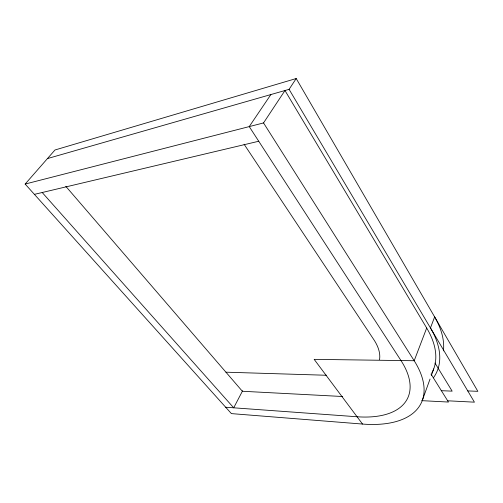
<?xml version="1.0" encoding="UTF-8"?>
<svg xmlns="http://www.w3.org/2000/svg" width="503" height="503" viewBox="0 0 503 503"><rect width="100%" height="100%" fill="white"/><g stroke="black" fill="none" stroke-linecap="round" stroke-linejoin="round"><path stroke-width="0.75" d="M422.187 400.74L430.034 379.055M431.341 375.439L433.699 368.932M25.15 184.06L263.534 122.933L284.975 90.521L426.689 328.019L414.189 360.733A113.577 56.317 25.7 0 1 362.525 424.06L231.411 413.611L25.15 184.06L54.972 149.988L296.198 78.531L477.85 391.328L467.658 390.906M242.635 390.737L233.7 407.807L42.208 192.511M47.452 158.577L289.087 89.339L296.198 78.531M270.865 94.564L249.237 126.599L400.979 360.55A99.682 49.338 25.7 0 1 357.073 416.761L225.677 407.229M34.399 194.359L258.737 141.249M225.935 372.189L326.661 375.269M441.188 390.686L452.153 391.145L434.957 363.003M447.739 400.797L474.43 402.167L289.087 89.339M342.669 396.515L242.364 391.259L65.78 186.292M421.816 400.658L448.462 402.054L430.996 374.056M362.525 424.06L314.161 359.356L414.189 360.733L263.534 122.933M244.087 144.223L373.798 339.594A59.279 30.652 25.5 0 1 379.507 359.695M426.689 328.019A110.478 58.813 25.3 0 1 431.706 373.22M443.432 350.912A113.269 61.724 25.2 0 0 434.636 316.921L430.461 327.95A114.351 60.907 25.3 0 1 433.379 377.835"/></g></svg>
